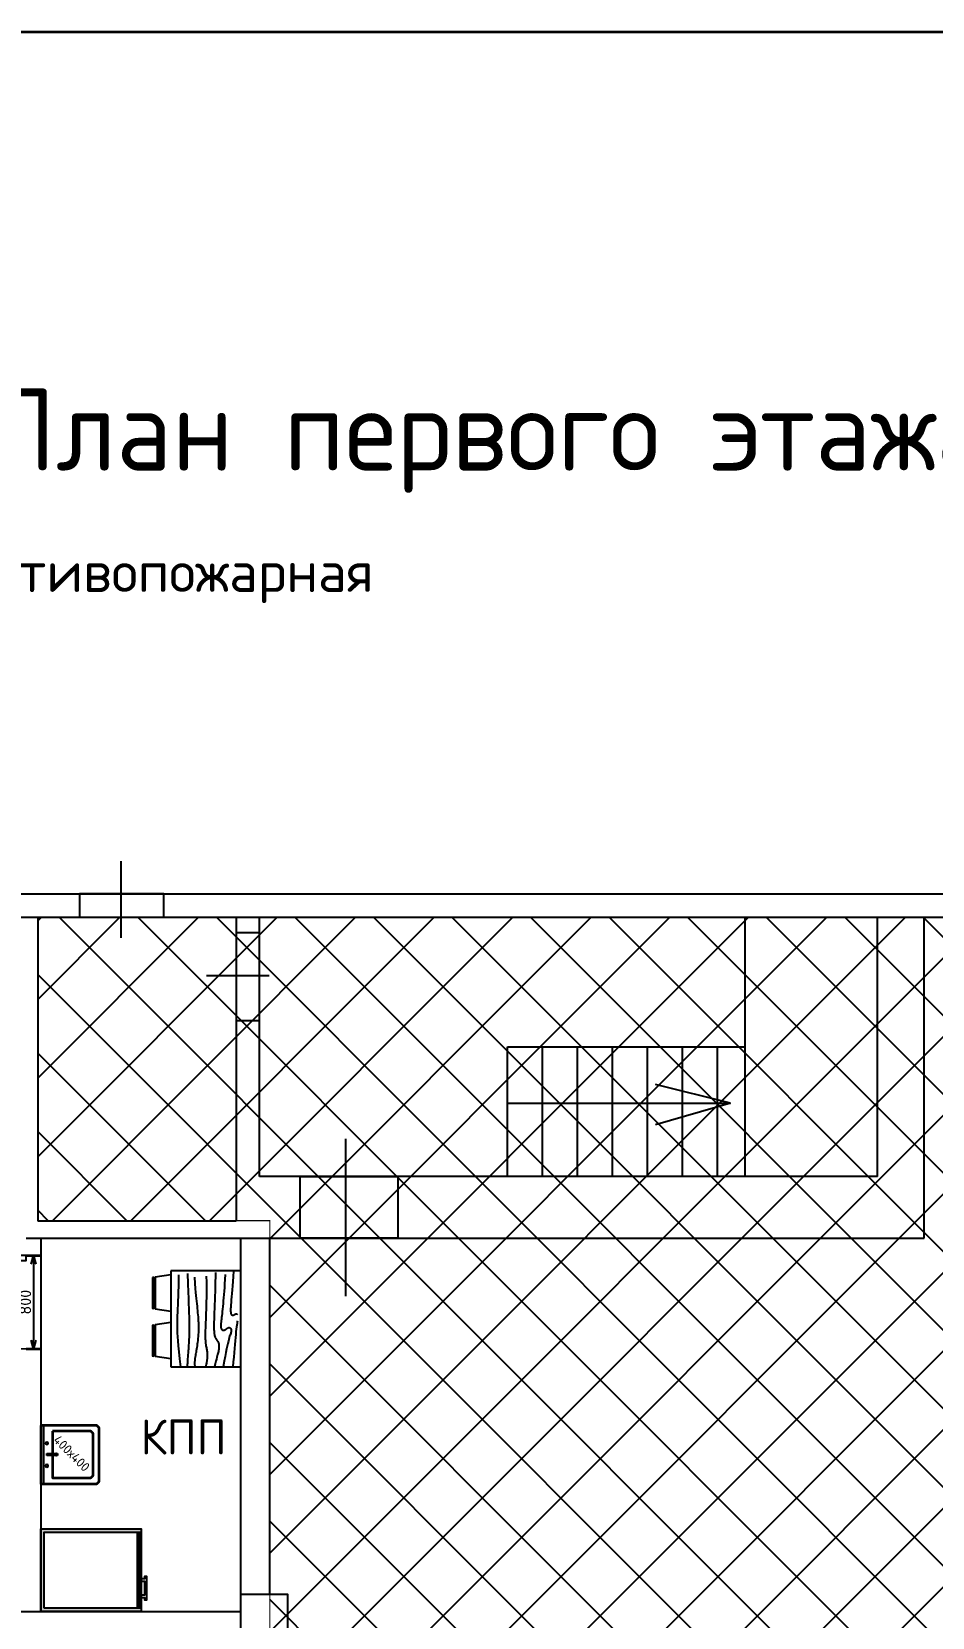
# Model space of a CAD drawing. Extents: x -150237 to 313168, y -187365 to 36962.
# Drawn here: x -32764 to -25042, y -150692 to -137104 of the extents above; entities that cross this region are included whole.
import ezdxf
from ezdxf import colors
from ezdxf.entities.mleader import LeaderData, LeaderLine
from ezdxf.enums import TextEntityAlignment as Align
from ezdxf.math import Vec2, Vec3

# ---------------------------------------------------------------- set-up
doc = ezdxf.new("R2010")
doc.units = 0
doc.header["$LTSCALE"] = 50
doc.header["$PDMODE"] = 34
doc.header["$PDSIZE"] = 20
doc.layers.get('0').update_dxf_attribs({"linetype": 'CONTINUOUS'})
doc.layers.get('Defpoints').update_dxf_attribs({"linetype": 'CONTINUOUS'})
for name, color, linetype in [('Colums', 25, 'CONTINUOUS'), ('Dim', 7, 'CONTINUOUS'), ('Двери', 76, 'CONTINUOUS'), ('оборудование', 90, 'CONTINUOUS'), ('офисная мебель', 16, 'CONTINUOUS'), ('Сантехника', 7, 'CONTINUOUS'), ('Холодильное', 5, 'CONTINUOUS')]:
    doc.layers.add(name, color=color, linetype=linetype)
doc.layers.add('Стены', color=7, linetype='CONTINUOUS', lineweight=35)
doc.styles.get("Standard").update_dxf_attribs({"font": 'isocpeur.ttf'})
doc.dimstyles.get("Standard").update_dxf_attribs({"dimscale": 0, "dimtxt": 180, "dimasz": 75, "dimexe": 0, "dimexo": 0, "dimgap": 30, "dimtad": 1, "dimdec": 0, "dimdsep": 46, "dimtxsty": 'Standard', "dimblk1": 'OPEN30', "dimblk2": 'OPEN30', "dimsah": 1, "dimcen": 25, "dimadec": 0, "dimazin": 0, "dimtfac": 1, "dimtdec": 0, "dimtmove": 0, "dimatfit": 3, "dimldrblk": 'OPEN30', "dimfxl": 1, "dimtolj": 1, "dimtzin": 0, "dimarcsym": 0})

# ---------------------------------------------------------------- blocks, each defined once
blk = doc.blocks.new('_OPEN30')
at = {"color": 0, "linetype": 'ByBlock'}
for p, q in [((-1, 0.27), (0, 0)), ((0, 0), (-1, -0.27)), ((0, 0), (-1, 0))]:
    blk.add_line(p, q, dxfattribs=at)
blk = doc.blocks.new('*D38')
at = {"layer": 'Defpoints', "color": 0, "transparency": 16777216}
for p in [(-800, -12.5), (-800, -62.5), (0, -62.5)]:
    blk.add_point(p, dxfattribs=at)
at = {"layer": 'Dim', "color": 0, "lineweight": -2, "transparency": 16777216}
for p, q in [((-800, -12.5), (-800, -62.5)), ((-75, -62.5), (-725, -62.5))]:
    blk.add_line(p, q, dxfattribs=at)
at = {"layer": 'Dim', "color": 0, "lineweight": -2, "transparency": 16777216, "xscale": 75, "yscale": 75, "zscale": 75, "rotation": 180}
blk.add_blockref('_OPEN30', (-800, -62.5), dxfattribs=at)
at = {"layer": 'Dim', "color": 0, "lineweight": -2, "transparency": 16777216, "xscale": 75, "yscale": 75, "zscale": 75}
blk.add_blockref('_OPEN30', (0, -62.5), dxfattribs=at)
at = {"layer": 'Dim', "color": 0, "transparency": 16777216, "insert": (-400, 7.5), "char_height": 100, "attachment_point": 5}
blk.add_mtext('\\A1;800', dxfattribs=at)
blk = doc.blocks.new('*U19')
at = {"layer": 'офисная мебель', "linetype": 'Continuous'}
for p, q in [((600, 823), (0, 823)), ((0, 823), (0, 0)), ((64, 780), (67, 823)), ((141, 776), (150, 823)), ((219, 797), (225, 823)), ((299, 815), (300, 816)), ((300, 821), (300, 823)), ((300, 819), (300, 821)), ((300, 817), (300, 819)), ((300, 816), (300, 817)), ((394, 814), (392, 823)), ((458, 807), (458, 823)), ((525, 754), (516, 823)), ((600, 0), (600, 823)), ((54, 665), (57, 701)), ((57, 701), (60, 740)), ((60, 740), (64, 780)), ((121, 670), (127, 701)), ((127, 701), (133, 736)), ((133, 736), (141, 776)), ((189, 674), (191, 682)), ((191, 682), (192, 691)), ((192, 691), (194, 700)), ((194, 700), (197, 709)), ((197, 709), (199, 718)), ((199, 718), (202, 729)), ((202, 729), (205, 742)), ((205, 742), (209, 757)), ((209, 757), (214, 776)), ((214, 776), (219, 797)), ((287, 737), (288, 747)), ((287, 728), (287, 737)), ((287, 719), (287, 728)), ((287, 711), (287, 719)), ((288, 703), (287, 711)), ((288, 747), (289, 756)), ((289, 695), (288, 703)), ((289, 756), (290, 766)), ((290, 687), (289, 695)), ((290, 766), (292, 776)), ((291, 679), (290, 687)), ((292, 776), (293, 785)), ((293, 785), (295, 793)), ((295, 793), (296, 800)), ((296, 800), (297, 806)), ((297, 806), (298, 810)), ((298, 810), (299, 813)), ((299, 813), (299, 815)), ((379, 673), (381, 685)), ((381, 685), (383, 697)), ((383, 697), (385, 708)), ((385, 708), (387, 719)), ((387, 719), (389, 730)), ((389, 730), (391, 741)), ((391, 741), (393, 751)), ((393, 751), (394, 762)), ((396, 804), (394, 814)), ((394, 762), (395, 773)), ((395, 773), (396, 783)), ((396, 794), (396, 804)), ((396, 783), (396, 794)), ((449, 671), (451, 687)), ((451, 687), (452, 704)), ((452, 704), (453, 721)), ((453, 721), (454, 739)), ((454, 739), (456, 756)), ((456, 756), (457, 773)), ((457, 791), (458, 807)), ((457, 773), (457, 791)), ((532, 694), (525, 754)), ((537, 644), (532, 694)), ((600, 756), (733, 736)), ((733, 461), (733, 736)), ((741, 734), (758, 732)), ((741, 734), (741, 463)), ((758, 465), (758, 732)), ((41, 521), (43, 545)), ((43, 545), (46, 571)), ((46, 571), (48, 600)), ((48, 600), (51, 631)), ((51, 631), (54, 665)), ((89, 543), (91, 552)), ((91, 552), (95, 562)), ((95, 562), (98, 574)), ((98, 574), (102, 588)), ((102, 588), (106, 604)), ((106, 604), (110, 623)), ((110, 623), (115, 645)), ((115, 645), (121, 670)), ((187, 651), (188, 658)), ((187, 644), (187, 651)), ((187, 637), (187, 644)), ((188, 631), (187, 637)), ((188, 666), (189, 674)), ((188, 658), (188, 666)), ((189, 626), (188, 631)), ((191, 620), (189, 626)), ((192, 616), (191, 620)), ((194, 611), (192, 616)), ((196, 607), (194, 611)), ((199, 603), (196, 607)), ((201, 600), (199, 603)), ((204, 596), (201, 600)), ((207, 592), (204, 596)), ((209, 589), (207, 592)), ((212, 585), (209, 589)), ((215, 580), (212, 585)), ((218, 575), (215, 580)), ((220, 570), (218, 575)), ((222, 564), (220, 570)), ((224, 556), (222, 564)), ((226, 548), (224, 556)), ((227, 539), (226, 548)), ((293, 670), (291, 679)), ((295, 662), (293, 670)), ((296, 653), (295, 662)), ((298, 644), (296, 653)), ((300, 633), (298, 644)), ((301, 622), (300, 633)), ((302, 610), (301, 622)), ((303, 597), (302, 610)), ((304, 583), (303, 597)), ((304, 567), (304, 583)), ((304, 550), (304, 567)), ((304, 531), (304, 550)), ((363, 528), (364, 546)), ((364, 546), (365, 563)), ((365, 563), (367, 581)), ((367, 581), (369, 598)), ((369, 598), (371, 614)), ((371, 614), (373, 630)), ((373, 630), (375, 645)), ((375, 645), (377, 659)), ((377, 659), (379, 673)), ((442, 529), (443, 550)), ((443, 569), (444, 588)), ((443, 550), (443, 569)), ((444, 588), (445, 605)), ((445, 605), (446, 622)), ((446, 622), (447, 638)), ((447, 638), (448, 654)), ((448, 654), (449, 671)), ((540, 601), (537, 644)), ((543, 565), (540, 601)), ((545, 533), (543, 565)), ((29, 429), (30, 439)), ((30, 439), (32, 452)), ((32, 452), (34, 466)), ((34, 466), (36, 482)), ((36, 482), (38, 501)), ((38, 501), (41, 521)), ((82, 518), (83, 523)), ((82, 513), (82, 518)), ((82, 508), (82, 513)), ((83, 503), (82, 508)), ((83, 523), (84, 529)), ((84, 499), (83, 503)), ((84, 529), (86, 536)), ((86, 496), (84, 499)), ((86, 536), (89, 543)), ((88, 493), (86, 496)), ((90, 490), (88, 493)), ((93, 489), (90, 490)), ((96, 487), (93, 489)), ((98, 487), (96, 487)), ((101, 487), (98, 487)), ((104, 487), (101, 487)), ((107, 488), (104, 487)), ((110, 489), (107, 488)), ((113, 491), (110, 489)), ((117, 493), (113, 491)), ((120, 495), (117, 493)), ((123, 497), (120, 495)), ((126, 500), (123, 497)), ((129, 502), (126, 500)), ((132, 504), (129, 502)), ((135, 506), (132, 504)), ((138, 508), (135, 506)), ((142, 509), (138, 508)), ((145, 510), (142, 509)), ((148, 510), (145, 510)), ((151, 510), (148, 510)), ((154, 510), (151, 510)), ((157, 508), (154, 510)), ((159, 507), (157, 508)), ((162, 505), (159, 507)), ((164, 502), (162, 505)), ((166, 500), (164, 502)), ((164, 401), (166, 415)), ((167, 496), (166, 500)), ((166, 415), (168, 429)), ((169, 492), (167, 496)), ((168, 429), (169, 441)), ((170, 488), (169, 492)), ((169, 441), (170, 451)), ((171, 482), (170, 488)), ((170, 451), (171, 461)), ((171, 476), (171, 482)), ((171, 469), (171, 476)), ((171, 461), (171, 469)), ((228, 528), (227, 539)), ((229, 517), (228, 528)), ((230, 504), (229, 517)), ((229, 417), (230, 437)), ((229, 396), (229, 417)), ((230, 489), (230, 504)), ((230, 473), (230, 489)), ((230, 456), (230, 473)), ((230, 437), (230, 456)), ((299, 391), (300, 418)), ((300, 418), (301, 443)), ((301, 443), (302, 467)), ((302, 467), (303, 490)), ((303, 490), (304, 511)), ((304, 511), (304, 531)), ((362, 511), (363, 528)), ((362, 494), (362, 511)), ((362, 477), (362, 494)), ((362, 461), (362, 477)), ((363, 444), (362, 461)), ((364, 428), (363, 444)), ((365, 411), (364, 428)), ((366, 394), (365, 411)), ((442, 506), (442, 529)), ((442, 481), (442, 506)), ((442, 455), (442, 481)), ((443, 426), (442, 455)), ((443, 395), (443, 426)), ((546, 506), (545, 533)), ((545, 399), (546, 419)), ((546, 482), (546, 506)), ((546, 460), (546, 482)), ((546, 439), (546, 460)), ((546, 419), (546, 439)), ((733, 461), (600, 440)), ((758, 465), (741, 463)), ((30, 373), (29, 375)), ((32, 371), (30, 373)), ((34, 370), (32, 371)), ((36, 369), (34, 370)), ((38, 369), (36, 369)), ((40, 369), (38, 369)), ((42, 369), (40, 369)), ((44, 370), (42, 369)), ((46, 371), (44, 370)), ((48, 372), (46, 371)), ((50, 373), (48, 372)), ((52, 375), (50, 373)), ((55, 376), (52, 375)), ((57, 378), (55, 376)), ((60, 379), (57, 378)), ((62, 380), (60, 379)), ((65, 380), (62, 380)), ((68, 381), (65, 380)), ((71, 380), (68, 381)), ((73, 380), (71, 380)), ((76, 379), (73, 380)), ((78, 377), (76, 379)), ((81, 375), (78, 377)), ((82, 372), (81, 375)), ((81, 250), (83, 273)), ((84, 368), (82, 372)), ((83, 273), (85, 293)), ((85, 363), (84, 368)), ((86, 356), (85, 363)), ((85, 293), (86, 311)), ((87, 348), (86, 356)), ((86, 311), (87, 326)), ((87, 338), (87, 348)), ((87, 326), (87, 338)), ((150, 257), (152, 282)), ((152, 282), (154, 306)), ((154, 306), (156, 328)), ((156, 328), (158, 348)), ((158, 348), (160, 367)), ((160, 367), (162, 385)), ((162, 385), (164, 401)), ((223, 260), (224, 284)), ((224, 284), (225, 307)), ((225, 307), (226, 330)), ((226, 330), (227, 352)), ((227, 352), (228, 375)), ((228, 375), (229, 396)), ((296, 300), (297, 333)), ((296, 266), (296, 300)), ((297, 333), (298, 363)), ((298, 363), (299, 391)), ((368, 377), (366, 394)), ((370, 360), (368, 377)), ((371, 342), (370, 360)), ((373, 323), (371, 342)), ((375, 304), (373, 323)), ((377, 283), (375, 304)), ((380, 261), (377, 283)), ((444, 361), (443, 395)), ((446, 325), (444, 361)), ((447, 285), (446, 325)), ((449, 238), (447, 285)), ((538, 253), (539, 277)), ((539, 277), (540, 299)), ((540, 299), (541, 321)), ((541, 321), (542, 341)), ((542, 341), (543, 361)), ((543, 361), (544, 380)), ((544, 380), (545, 399)), ((600, 349), (733, 328)), ((733, 54), (733, 328)), ((741, 327), (741, 55)), ((741, 327), (758, 324)), ((758, 57), (758, 324)), ((70, 129), (73, 163)), ((73, 163), (76, 195)), ((76, 195), (78, 224)), ((78, 224), (81, 250)), ((138, 111), (140, 144)), ((140, 144), (143, 174)), ((143, 174), (145, 203)), ((145, 203), (148, 231)), ((148, 231), (150, 257)), ((219, 156), (220, 184)), ((219, 125), (219, 156)), ((220, 184), (221, 211)), ((221, 211), (222, 236)), ((222, 236), (223, 260)), ((295, 228), (296, 266)), ((295, 188), (295, 228)), ((295, 144), (295, 188)), ((295, 97), (295, 144)), ((382, 238), (380, 261)), ((385, 213), (382, 238)), ((387, 186), (385, 213)), ((390, 153), (387, 186)), ((393, 110), (390, 153)), ((452, 181), (449, 238)), ((455, 111), (452, 181)), ((535, 141), (536, 172)), ((535, 109), (535, 141)), ((536, 172), (537, 201)), ((537, 227), (538, 253)), ((537, 201), (537, 227)), ((0, 0), (600, 0)), ((61, 5), (64, 50)), ((64, 50), (67, 91)), ((67, 91), (70, 129)), ((133, 33), (135, 75)), ((135, 75), (138, 111)), ((217, 55), (218, 91)), ((217, 14), (217, 55)), ((218, 91), (219, 125)), ((296, 46), (295, 97)), ((396, 55), (393, 110)), ((457, 24), (455, 111)), ((534, 74), (535, 109)), ((534, 35), (534, 74)), ((733, 53), (600, 33))]:
    blk.add_line(p, q, dxfattribs=at)
at = {"layer": 'офисная мебель'}
blk.add_line((741, 55), (758, 57), dxfattribs=at)
blk = doc.blocks.new('*U113')
at = {"layer": 'Холодильное'}
blk.add_hatch(color=256, dxfattribs=at).paths.add_polyline_path([(710, 0), (0, 0), (0, -860), (30, -860), (30, -30), (680, -30), (680, -860), (710, -860)])
for p, q in [((30, -830), (680, -830)), ((30, -845), (680, -845)), ((30, -860), (680, -860))]:
    blk.add_line(p, q)
blk.add_lwpolyline([(120, -860), (120, -890), (100, -890), (100, -910), (300, -910), (300, -890), (280, -890), (280, -860), (260, -860), (260, -890), (140, -890), (140, -860), (120, -860)])
at = {"layer": 'Холодильное', "color": 5}
for points in [[(0, 0), (710, 0), (710, -860), (0, -860)], [(30, -30), (680, -30), (680, -860), (30, -860)]]:
    blk.add_lwpolyline(points, close=True, dxfattribs=at)
blk = doc.blocks.new('*U87')
for points in [[(0, 0), (500, 0), (500, 480), (480, 500), (20, 500), (0, 480)], [(50, 100), (450, 100), (450, 430), (430, 450), (70, 450), (50, 430)]]:
    blk.add_lwpolyline(points, close=True)
at = {"layer": 'Сантехника', "color": 0}
for p, q in [((428, 500), (75, 500)), ((241, 143), (259, 143)), ((241, 52), (241, 143)), ((259, 143), (259, 52)), ((0, 23), (500, 23)), ((50, 0), (450, 0)), ((259, 52), (241, 52))]:
    blk.add_line(p, q, dxfattribs=at)
at = {"layer": 'Сантехника', "color": 0, "extrusion": (0, 0, -1)}
for centre, major_axis, start_param, end_param in [((250, 132), (11.3, 0), 2.446855, 3.83633), ((250, 132), (11.3, 0), -0.694738, 0.694738), ((154, 52), (-11.5, 0), 3.141593, 9.424778), ((346, 52), (-11.5, 0), 3.141593, 9.424778)]:
    blk.add_ellipse(centre, major_axis=major_axis, ratio=0.993205, start_param=start_param, end_param=end_param, dxfattribs=at)
at = {"layer": 'оборудование', "color": 7, "insert": (240, 265), "char_height": 80, "width": 559.47, "attachment_point": 5, "rotation": 45}
blk.add_mtext('400х400', dxfattribs=at)
blk = doc.blocks.new('*U37')
at = {"layer": 'Двери'}
blk.add_lwpolyline([(0, 0), (0, 800), (-43.75, 800), (-43.75, 0)], close=True, dxfattribs=at)
blk.add_arc((0, 0), 800, 90, 180, dxfattribs=at)
at = {"layer": 'Стены'}
for p, q in [((-800, 0), (-800, -125)), ((0, 0), (0, -125))]:
    blk.add_line(p, q, dxfattribs=at)
at = {"layer": 'Dim'}
dim = blk.add_linear_dim(base=(-800, -62.5), p1=(0, -62.5), p2=(-800, -12.5), angle=180, dimstyle='Standard', override={"dimscale": 1, "dimtxt": 100, "dimgap": 20, "dimarcsym": 2}, dxfattribs=at)
dim.commit()
dim.dimension.update_dxf_attribs({"geometry": '*D38', "text_midpoint": (-400, 7.5)})

msp = doc.modelspace()

# ---------------------------------------------------------------- hatches: boundary and pattern name
h = msp.add_hatch()
h.set_pattern_fill('ANSI37', color=256, scale=150)
h.set_pattern_definition([(45, (-24859.03, -97807.5), (-336.7596, 336.7596), []), (135, (-24859.03, -97807.5), (-336.7596, -336.7596), [])])
h.paths.add_polyline_path([(-30571.6, -168893.2), (-30571.6, -168493.2), (-30721.6, -168493.2), (-30721.6, -147293.2), (-32711.6, -147293.2), (-32711.6, -144693.2), (-571.6, -144693.2), (-571.6, -168893.2)])

# ---------------------------------------------------------------- linework, layer by layer
for p, q in [((-32000.2, -144213.4), (-32000.2, -144868.4)), ((-48971.6, -144493.2), (-571.6, -144493.2)), ((-48771.6, -144693.2), (-571.6, -144693.2)), ((-32711.6, -144693.2), (-32711.6, -147293.2)), ((-31011.6, -144693.2), (-31011.6, -147293.2)), ((-30811.6, -146913.2), (-30811.6, -144693.2)), ((-26646.9, -146913.2), (-26646.9, -144693.2)), ((-25511.6, -146913.2), (-25511.6, -144693.2)), ((-25111.6, -147443.2), (-25111.6, -144693.2)), ((-31265.6, -145192), (-30728.4, -145192)), ((-28684.7, -146913.2), (-28684.7, -145803.2)), ((-28684.7, -145803.2), (-26646.9, -145803.2)), ((-28384.7, -146913.2), (-28384.7, -145803.2)), ((-28084.7, -146913.2), (-28084.7, -145803.2)), ((-27784.7, -146913.2), (-27784.7, -145803.2)), ((-27484.7, -146913.2), (-27484.7, -145803.2)), ((-27184.7, -146913.2), (-27184.7, -145803.2)), ((-26884.7, -146913.2), (-26884.7, -145803.2)), ((-26772.3, -146285.8), (-27415.8, -146125.1)), ((-28684.7, -146285.8), (-26772.3, -146285.8)), ((-26772.3, -146285.8), (-27415.8, -146472.2)), ((-30072.6, -146590.7), (-30072.6, -147941.3)), ((-25511.6, -146913.2), (-30811.6, -146913.2)), ((-32711.6, -147293.2), (-31011.6, -147293.2)), ((-32811.6, -147443.2), (-26661.6, -147443.2)), ((-26661.6, -147443.2), (-25111.6, -147443.2))]:
    msp.add_line(p, q)
at = {"color": 1}
for p, q in [((-32686.6, -147443.2), (-32686.6, -150643.2)), ((-30971.6, -150493.2), (-30971.6, -147443.2)), ((-30721.6, -150493.2), (-30721.6, -147443.2)), ((-36571.6, -150643.2), (-30971.6, -150643.2))]:
    msp.add_line(p, q, dxfattribs=at)
for points in [[(-32354, -144693.2), (-31632, -144693.2), (-31632, -144493.2), (-32354, -144493.2)], [(-30811.6, -144825.8), (-31011.6, -144825.8), (-31011.6, -145576.9), (-30811.6, -145576.9)], [(-30463.2, -146913.2), (-29624.9, -146913.2), (-29624.9, -147443.2), (-30463.2, -147443.2)]]:
    msp.add_lwpolyline(points, close=True)
at = {"const_width": 10}
msp.add_lwpolyline([(-30571.6, -168893.2), (-30571.6, -168493.2), (-30721.6, -168493.2), (-30721.6, -147293.2), (-32711.6, -147293.2), (-32711.6, -144693.2), (-571.6, -144693.2), (-571.6, -168893.2), (-30571.6, -168893.2)], close=True, dxfattribs=at)
at = {"layer": 'Colums'}
msp.add_lwpolyline([(-30971.6, -150893.2), (-30971.6, -150493.2), (-30571.6, -150493.2), (-30571.6, -150893.2), (-30971.6, -150893.2)], dxfattribs=at)
at = {"layer": 'Стены'}
msp.add_lwpolyline([(3475.1, -187365.2), (-56273.5, -187365.2), (-56273.5, -137104.3), (3475.1, -137104.3)], close=True, dxfattribs=at)

# ---------------------------------------------------------------- block references
for name, p, rotation in [('*U37', (-32811.6, -147591.6), 90), ('*U19', (-30971.6, -147722.2), 180), ('*U113', (-32686.6, -150643.2), 90)]:
    msp.add_blockref(name, p, dxfattribs=dict(rotation=rotation))
at = {"layer": 'Стены', "rotation": 270}
msp.add_blockref('*U87', (-32686.6, -149047.5), dxfattribs=at)

# ---------------------------------------------------------------- texts
at = {"width": 0.96875}
for s, height, p in [('План первого этажа', 700, (-28841.2, -140865.4)), ('КПП', 300, (-31461.6, -149296.6))]:
    msp.add_text(s, height=height, dxfattribs=at).set_placement(p, align=Align.CENTER)

# ---------------------------------------------------------------- leaders
ml = msp.add_multileader_mtext('Standard')
ml.set_content('Дверь противопожарная', color=256)
ml.set_leader_properties()
ml.build(insert=Vec2(0, 0))
ml.multileader.update_dxf_attribs({"text_right_attachment_type": 6, "dogleg_length": 0.36, "arrow_head_size": 200})
ctx = ml.context
ctx.base_point, ctx.char_height, ctx.arrow_head_size, ctx.plane_origin = Vec3(-35127.5, -141783.1), 350, 200, Vec3(-37290.8, -148518.2)
ctx.right_attachment = 6
notes = []
notes.append((ctx, [(0, (1, 1, 0), (-35127.8, -141783.1), (1, 0), 0.36, [(0, [(-37290.8, -148518.2)], 0, [])])]))
ctx.mtext.insert, ctx.mtext.flow_direction = Vec3(-35125.5, -141555.6), 5
for ctx, leaders in notes:
    for number, flags, end, landing, length, lines in leaders:
        leader = LeaderData()
        leader.index, (leader.has_last_leader_line, leader.has_dogleg_vector, leader.attachment_direction) = number, flags
        leader.last_leader_point, leader.dogleg_vector, leader.dogleg_length = Vec3(end), Vec3(landing), length
        for number, points, colour, breaks in lines:
            line = LeaderLine()
            line.index, line.vertices, line.color, line.breaks = number, Vec3.list(points), colors.encode_raw_color(colour), breaks
            leader.lines.append(line)
        ctx.leaders.append(leader)

doc.saveas('drawing.dxf')
